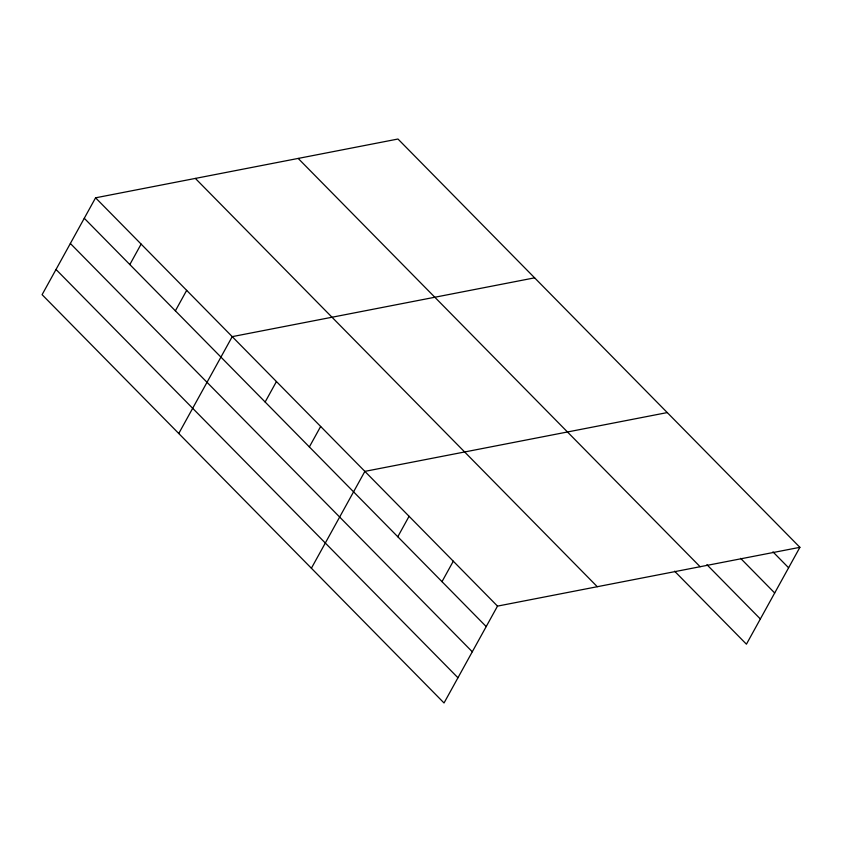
<?xml version="1.0" encoding="UTF-8"?>
<svg xmlns="http://www.w3.org/2000/svg" width="842" height="842" viewBox="0 0 842 842"><rect width="100%" height="100%" fill="white"/><g stroke="black" fill="none" stroke-linecap="round" stroke-linejoin="round"><path stroke-width="1.26" d="M95.567 197.817L42.1 294.679L444.029 702.975L497.506 606.114L799.9 547.321L397.971 139.025L95.567 197.817L497.506 606.114M129.836 264.546L141.119 244.096M175.389 310.824L186.671 290.364M178.757 433.504L232.224 336.642L534.628 277.839M265.146 402.002L276.439 381.552M309.361 446.923L320.655 426.462M311.393 568.234L364.87 471.373L667.264 412.58M397.792 536.743L409.075 516.293M441.997 581.654L453.291 561.204M799.9 547.321L746.433 644.183L674.589 571.192M772.945 551.868L788.607 567.771M740.613 558.362L774.693 592.989M706.922 564.698L760.347 618.965M298.173 158.422L700.112 566.719M195.365 178.42L597.294 586.716M84.274 218.278L486.213 626.574M70.36 243.485L472.299 651.782M56.014 269.472L457.953 677.757"/></g></svg>
